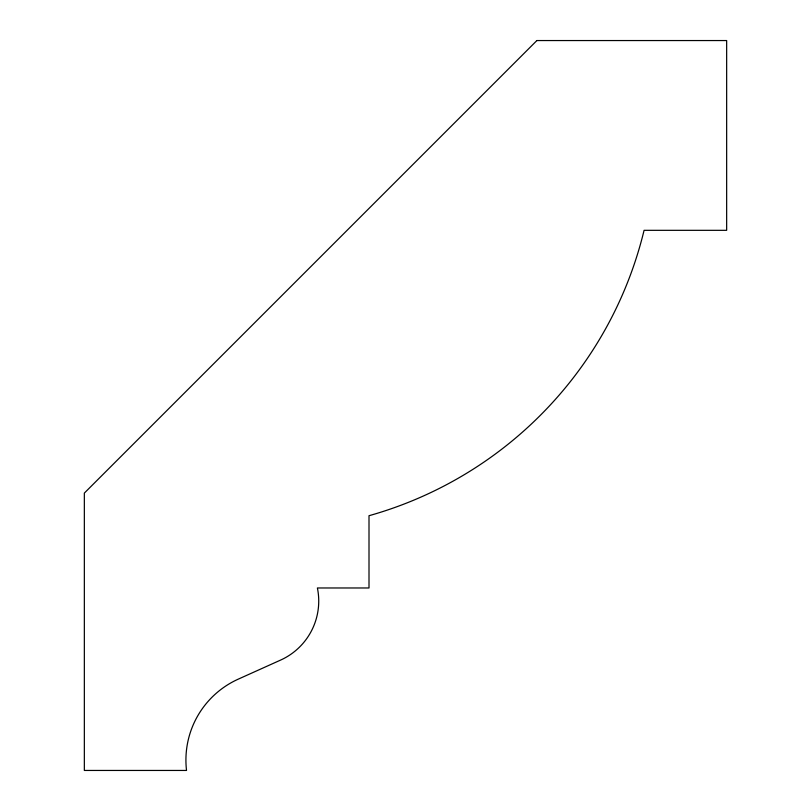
<?xml version="1.0" encoding="UTF-8"?>
<svg xmlns="http://www.w3.org/2000/svg" width="811" height="811" viewBox="0 0 811 811"><rect width="100%" height="100%" fill="white"/><g stroke="black" fill="none" stroke-linecap="round" stroke-linejoin="round"><path stroke-width="1.22" d="M536.882 40.55L84.344 493.088L84.344 770.45L186.53 770.45A88.744 88.744 0 0 1 238.241 679.152L280.565 660.103A64.738 64.738 0 0 0 317.395 587.975L369.005 587.975L369.005 515.715A392.23 392.23 0 0 0 644.076 230.324L726.656 230.324L726.656 40.55L536.882 40.55"/></g></svg>
